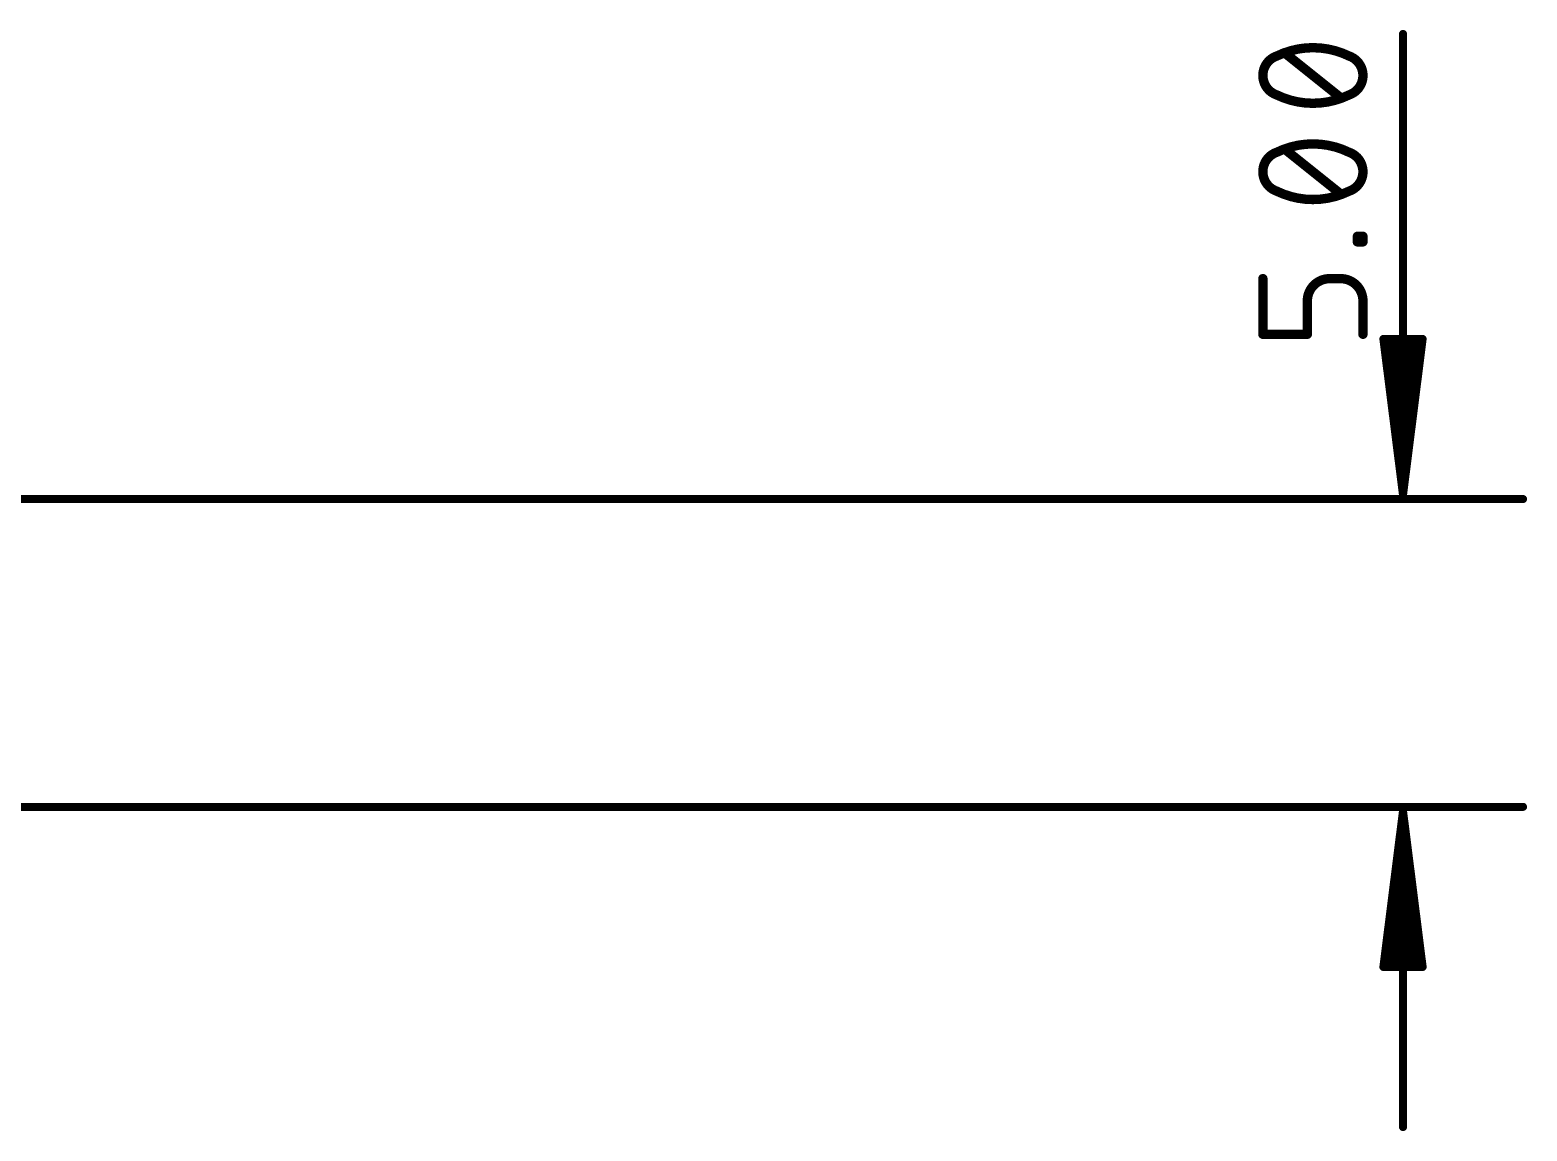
# Model space of a CAD drawing. Extents: x -13 to 157, y -166 to 8.
# Drawn here: x 132.64 to 156.95, y -137.26 to -119.38 of the extents above; entities that cross this region are included whole.
import ezdxf

# ---------------------------------------------------------------- set-up
doc = ezdxf.new("R2010")
doc.units = 0
doc.layers.add('51', color=253, linetype='CONTINUOUS')

msp = doc.modelspace()

# ---------------------------------------------------------------- linework, layer by layer
at = {"layer": '51'}
for points, const_width in [([(154.94, -126.935), (154.94, -119.4461)], 0.13), ([(153.9281, -120.482), (153.0249, -119.7595)], 0.1524), ([(153.9281, -122.0451), (153.0249, -121.3226)], 0.1524), ([(154.199, -122.8232), (154.199, -122.7329)], 0.1524), ([(154.199, -122.7329), (154.2893, -122.7329)], 0.1524), ([(154.2893, -122.8232), (154.199, -122.8232)], 0.1524), ([(154.2893, -122.7329), (154.2893, -122.8232)], 0.1524), ([(152.6637, -124.3238), (152.6637, -123.4207)], 0.1524), ([(153.9281, -123.4207), (153.7474, -123.4207)], 0.1524), ([(153.3862, -123.7819), (153.3862, -124.3238)], 0.1524), ([(154.2893, -124.3238), (154.2893, -123.7819)], 0.1524), ([(153.3862, -124.3238), (152.6637, -124.3238)], 0.1524), ([(154.94, -126.935), (154.6208, -124.4)], 0.13), ([(154.6208, -124.4), (155.2592, -124.4)], 0.13), ([(154.94, -126.935), (154.68, -124.4)], 0.13), ([(154.94, -126.935), (154.81, -124.4)], 0.13), ([(155.2592, -124.4), (154.94, -126.935)], 0.13), ([(155.07, -124.4), (154.94, -126.935)], 0.13), ([(155.2, -124.4), (154.94, -126.935)], 0.13), ([(0, -127), (156.89, -127)], 0.13), ([(0, -132), (156.89, -132)], 0.13), ([(154.94, -132.065), (154.6208, -134.6)], 0.13), ([(154.94, -132.065), (154.68, -134.6)], 0.13), ([(154.94, -132.065), (154.81, -134.6)], 0.13), ([(154.94, -132.065), (154.94, -137.2)], 0.13), ([(155.2592, -134.6), (154.94, -132.065)], 0.13), ([(155.07, -134.6), (154.94, -132.065)], 0.13), ([(155.2, -134.6), (154.94, -132.065)], 0.13), ([(154.6208, -134.6), (155.2592, -134.6)], 0.13)]:
    msp.add_lwpolyline(points, dxfattribs=dict(at, const_width=const_width))
for points, const_width in [([(154.9725, -119.4461, 1), (154.9075, -119.4461)], 0.065), ([(153.4765, -119.6692, 0.1139), (152.8895, -119.8047)], 0.1524), ([(154.0635, -119.8047, 0.1139), (153.4765, -119.6692)], 0.1524), ([(153.4765, -119.6311, 1), (153.4765, -119.7073)], 0.0762), ([(153.4765, -119.7073, 1), (153.4765, -119.6311)], 0.0762), ([(152.8895, -119.8047, 0.3205), (152.6637, -120.1208)], 0.1524), ([(152.8728, -119.7704, 1), (152.9062, -119.8389)], 0.0762), ([(152.9018, -119.8407, 1), (152.8771, -119.7686)], 0.0762), ([(153.0487, -119.7298, 1), (153.0011, -119.7893)], 0.0762), ([(154.0759, -119.7686, 1), (154.0512, -119.8407)], 0.0762), ([(154.2893, -120.1208, 0.3205), (154.0635, -119.8047)], 0.1524), ([(154.0468, -119.8389, 1), (154.0802, -119.7704)], 0.0762), ([(152.6637, -120.1208, 0.3205), (152.8895, -120.4368)], 0.1524), ([(152.7018, -120.1208, 1), (152.6256, -120.1208)], 0.0762), ([(152.6256, -120.1208, 1), (152.7018, -120.1208)], 0.0762), ([(154.0635, -120.4368, 0.3205), (154.2893, -120.1208)], 0.1524), ([(154.3274, -120.1208, 1), (154.2512, -120.1208)], 0.0762), ([(154.2512, -120.1208, 1), (154.3274, -120.1208)], 0.0762), ([(152.8895, -120.4368, 0.1139), (153.4765, -120.5723)], 0.1524), ([(152.9062, -120.4026, 1), (152.8728, -120.4711)], 0.0762), ([(152.8771, -120.4729, 1), (152.9018, -120.4008)], 0.0762), ([(153.4765, -120.5723, 0.1139), (154.0635, -120.4368)], 0.1524), ([(154.0512, -120.4008, 1), (154.0759, -120.4729)], 0.0762), ([(154.0802, -120.4711, 1), (154.0468, -120.4026)], 0.0762), ([(153.4765, -120.5342, 1), (153.4765, -120.6104)], 0.0762), ([(153.4765, -120.6104, 1), (153.4765, -120.5342)], 0.0762), ([(153.9043, -120.5118, 1), (153.9519, -120.4522)], 0.0762), ([(152.8895, -121.3678, 0.3205), (152.6637, -121.6839)], 0.1524), ([(153.4765, -121.2323, 0.1139), (152.8895, -121.3678)], 0.1524), ([(152.8728, -121.3335, 1), (152.9062, -121.402)], 0.0762), ([(152.9018, -121.4038, 1), (152.8771, -121.3317)], 0.0762), ([(153.0487, -121.2929, 1), (153.0011, -121.3524)], 0.0762), ([(154.0635, -121.3678, 0.1139), (153.4765, -121.2323)], 0.1524), ([(153.4765, -121.1942, 1), (153.4765, -121.2704)], 0.0762), ([(153.4765, -121.2704, 1), (153.4765, -121.1942)], 0.0762), ([(154.0759, -121.3317, 1), (154.0512, -121.4038)], 0.0762), ([(154.2893, -121.6839, 0.3205), (154.0635, -121.3678)], 0.1524), ([(154.0468, -121.402, 1), (154.0802, -121.3335)], 0.0762), ([(152.6637, -121.6839, 0.3205), (152.8895, -122)], 0.1524), ([(152.7018, -121.6839, 1), (152.6256, -121.6839)], 0.0762), ([(152.6256, -121.6839, 1), (152.7018, -121.6839)], 0.0762), ([(154.0635, -122, 0.3205), (154.2893, -121.6839)], 0.1524), ([(154.3274, -121.6839, 1), (154.2512, -121.6839)], 0.0762), ([(154.2512, -121.6839, 1), (154.3274, -121.6839)], 0.0762), ([(152.9062, -121.9657, 1), (152.8728, -122.0342)], 0.0762), ([(152.8895, -122, 0.1139), (153.4765, -122.1354)], 0.1524), ([(152.8771, -122.036, 1), (152.9018, -121.9639)], 0.0762), ([(153.4765, -122.1354, 0.1139), (154.0635, -122)], 0.1524), ([(153.4765, -122.0973, 1), (153.4765, -122.1735)], 0.0762), ([(153.4765, -122.1735, 1), (153.4765, -122.0973)], 0.0762), ([(153.9043, -122.0749, 1), (153.9519, -122.0154)], 0.0762), ([(154.0512, -121.9639, 1), (154.0759, -122.036)], 0.0762), ([(154.0802, -122.0342, 1), (154.0468, -121.9657)], 0.0762), ([(154.2371, -122.7329, 1), (154.1609, -122.7329)], 0.0762), ([(154.199, -122.6948, 1), (154.199, -122.771)], 0.0762), ([(154.199, -122.7851, 1), (154.199, -122.8613)], 0.0762), ([(154.1609, -122.8232, 1), (154.2371, -122.8232)], 0.0762), ([(154.3274, -122.7329, 1), (154.2512, -122.7329)], 0.0762), ([(154.2512, -122.8232, 1), (154.3274, -122.8232)], 0.0762), ([(154.2893, -122.771, 1), (154.2893, -122.6948)], 0.0762), ([(154.2893, -122.8613, 1), (154.2893, -122.7851)], 0.0762), ([(152.7018, -123.4207, 1), (152.6256, -123.4207)], 0.0762), ([(153.7474, -123.4207, 0.4142), (153.3862, -123.7819)], 0.1524), ([(153.7474, -123.3826, 1), (153.7474, -123.4588)], 0.0762), ([(153.7474, -123.4588, 1), (153.7474, -123.3826)], 0.0762), ([(154.2893, -123.7819, 0.4142), (153.9281, -123.4207)], 0.1524), ([(153.9281, -123.3826, 1), (153.9281, -123.4588)], 0.0762), ([(153.9281, -123.4588, 1), (153.9281, -123.3826)], 0.0762), ([(153.4243, -123.7819, 1), (153.3481, -123.7819)], 0.0762), ([(153.3481, -123.7819, 1), (153.4243, -123.7819)], 0.0762), ([(154.3274, -123.7819, 1), (154.2512, -123.7819)], 0.0762), ([(154.2512, -123.7819, 1), (154.3274, -123.7819)], 0.0762), ([(152.6637, -124.2857, 1), (152.6637, -124.3619)], 0.0762), ([(153.3862, -124.3619, 1), (153.3862, -124.2857)], 0.0762), ([(152.6256, -124.3238, 1), (152.7018, -124.3238)], 0.0762), ([(153.3481, -124.3238, 1), (153.4243, -124.3238)], 0.0762), ([(154.2512, -124.3238, 1), (154.3274, -124.3238)], 0.0762), ([(154.653, -124.3959, 1), (154.5885, -124.4041)], 0.065), ([(154.6208, -124.3675, 1), (154.6208, -124.4325)], 0.065), ([(154.7123, -124.3967, 1), (154.6477, -124.4033)], 0.065), ([(154.8425, -124.3983, 1), (154.7775, -124.4017)], 0.065), ([(155.1025, -124.4017, 1), (155.0375, -124.3983)], 0.065), ([(155.2323, -124.4033, 1), (155.1677, -124.3967)], 0.065), ([(155.2915, -124.4041, 1), (155.227, -124.3959)], 0.065), ([(155.2592, -124.4325, 1), (155.2592, -124.3675)], 0.065), ([(154.9078, -126.9309, 1), (154.9722, -126.9391)], 0.065), ([(154.9077, -126.9317, 1), (154.9723, -126.9383)], 0.065), ([(154.9075, -126.9367, 1), (154.9725, -126.9333)], 0.065), ([(154.9075, -126.9333, 1), (154.9725, -126.9367)], 0.065), ([(154.9075, -126.935, 1), (154.9725, -126.935)], 0.065), ([(154.9077, -126.9383, 1), (154.9723, -126.9317)], 0.065), ([(154.9078, -126.9391, 1), (154.9722, -126.9309)], 0.065), ([(156.89, -127.0325, 1), (156.89, -126.9675)], 0.065), ([(154.9725, -132.065, 1), (154.9075, -132.065)], 0.065), ([(154.9722, -132.0609, 1), (154.9078, -132.0691)], 0.065), ([(154.9725, -132.0667, 1), (154.9075, -132.0633)], 0.065), ([(154.9725, -132.0633, 1), (154.9075, -132.0667)], 0.065), ([(154.9723, -132.0617, 1), (154.9077, -132.0683)], 0.065), ([(154.9723, -132.0683, 1), (154.9077, -132.0617)], 0.065), ([(154.9722, -132.0691, 1), (154.9078, -132.0609)], 0.065), ([(156.89, -132.0325, 1), (156.89, -131.9675)], 0.065), ([(154.5885, -134.5959, 1), (154.653, -134.6041)], 0.065), ([(154.6208, -134.5675, 1), (154.6208, -134.6325)], 0.065), ([(154.6477, -134.5967, 1), (154.7123, -134.6033)], 0.065), ([(154.7775, -134.5983, 1), (154.8425, -134.6017)], 0.065), ([(155.0375, -134.6017, 1), (155.1025, -134.5983)], 0.065), ([(155.1677, -134.6033, 1), (155.2323, -134.5967)], 0.065), ([(155.227, -134.6041, 1), (155.2915, -134.5959)], 0.065), ([(155.2592, -134.6325, 1), (155.2592, -134.5675)], 0.065), ([(154.9075, -137.2, 1), (154.9725, -137.2)], 0.065)]:
    msp.add_lwpolyline(points, format="xyb", dxfattribs=dict(at, const_width=const_width))

doc.saveas('drawing.dxf')
